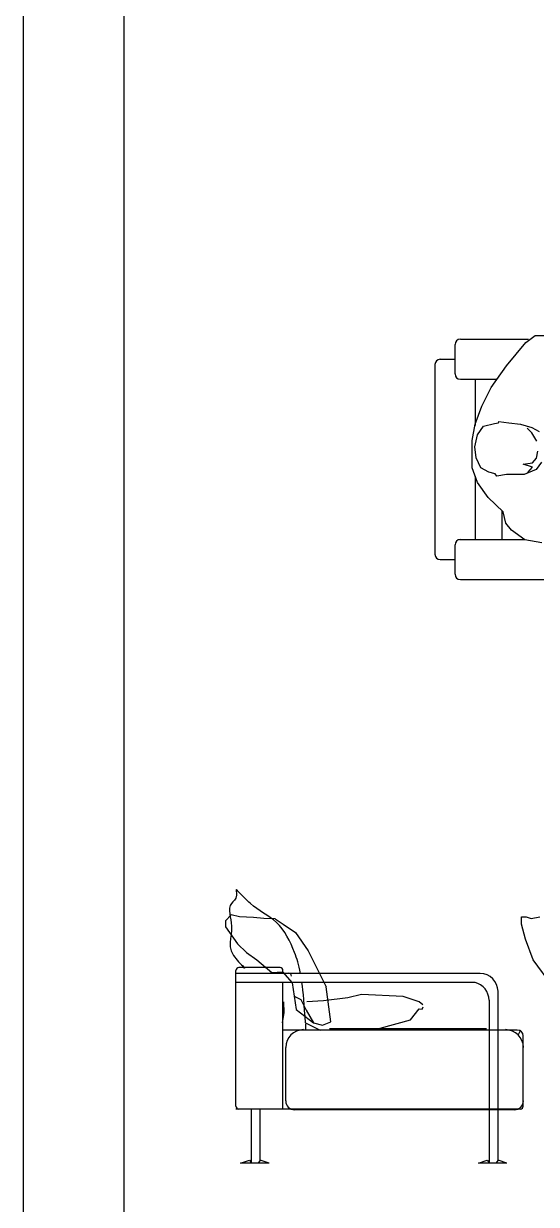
# Model space of a CAD drawing. Header units: inches. Extents: x -0.4 to 42.1, y 14 to 38.8.
# Drawn here: x 21.1 to 22.826, y 20.404 to 24.379 of the extents above; entities that cross this region are included whole.
import ezdxf

# ---------------------------------------------------------------- set-up
doc = ezdxf.new("R2010")
doc.units = ezdxf.units.IN
doc.header["$MEASUREMENT"] = 0
doc.layers.add('02', color=2, linetype='Continuous')
doc.layers.add('kadrbm', color=4, linetype='Continuous')

# ---------------------------------------------------------------- blocks, each defined once
blk = doc.blocks.new('kadrbm')
at = {"layer": 'kadrbm', "color": 4}
blk.add_lwpolyline([(0, 0), (0, 24.7972), (21, 24.7972), (21, 0), (0, 0)], close=True, dxfattribs=at)
blk.add_lwpolyline([(20.6631, 0.3257), (20.6631, 24.4603), (0.3369, 24.4603), (0.3369, 0.3257), (20.6631, 0.3257)], dxfattribs=at)

msp = doc.modelspace()

# ---------------------------------------------------------------- linework, layer by layer
at = {"layer": '02'}
for p, q in [((22.5519, 23.1997, 0.16), (22.5519, 23.2987, 0.16)), ((22.5699, 23.3167, 0.16), (22.7989, 23.3167, 0.16)), ((22.7255, 23.2265, 0.16), (22.7899, 23.3056, 0.16)), ((22.7899, 23.3056, 0.16), (22.8211, 23.3291, 0.16)), ((22.8211, 23.3291, 0.16), (22.8694, 23.3287, 0.16)), ((22.4844, 23.2312, 0.16), (22.4844, 22.5926, 0.16)), ((22.5024, 23.2492, 0.16), (22.5519, 23.2492, 0.16)), ((22.6731, 23.1536, 0.16), (22.7255, 23.2265, 0.16)), ((22.5699, 23.1817, 0.16), (22.6933, 23.1817, 0.16)), ((22.6194, 23.1817, 0.16), (22.6194, 23.0266, 0.16)), ((22.6419, 23.0909, 0.16), (22.6731, 23.1536, 0.16)), ((22.62, 23.0301, 0.16), (22.6419, 23.0909, 0.16)), ((22.61, 22.9755, 0.16), (22.62, 23.0301, 0.16)), ((22.6272, 22.9952, 0.16), (22.6473, 23.0239, 0.16)), ((22.6473, 23.0239, 0.16), (22.6846, 23.0333, 0.16)), ((22.6846, 23.0333, 0.16), (22.6985, 23.0348, 0.16)), ((22.6985, 23.0348, 0.16), (22.6988, 23.0394, 0.16)), ((22.6988, 23.0394, 0.16), (22.7331, 23.0352, 0.16)), ((22.7331, 23.0352, 0.16), (22.7719, 23.0307, 0.16)), ((22.7719, 23.0307, 0.16), (22.8104, 23.0193, 0.16)), ((22.8104, 23.0193, 0.16), (22.835, 23.0064, 0.16)), ((22.618, 22.9543, 0.16), (22.6272, 22.9952, 0.16)), ((22.8109, 23.0011, 0.16), (22.7944, 23.0175, 0.16)), ((22.8268, 22.973, 0.16), (22.8109, 23.0011, 0.16)), ((22.6094, 22.8835, 0.16), (22.61, 22.9755, 0.16)), ((22.6228, 22.9172, 0.16), (22.618, 22.9543, 0.16)), ((22.8256, 22.9167, 0.16), (22.8308, 22.9397, 0.16)), ((22.6393, 22.8841, 0.16), (22.6228, 22.9172, 0.16)), ((22.7816, 22.8959, 0.16), (22.813, 22.9, 0.16)), ((22.813, 22.9, 0.16), (22.8256, 22.9167, 0.16)), ((22.8429, 22.9024, 0.16), (22.8254, 22.8781, 0.16)), ((22.6273, 22.8342, 0.16), (22.6094, 22.8835, 0.16)), ((22.6661, 22.8688, 0.16), (22.6393, 22.8841, 0.16)), ((22.6865, 22.863, 0.16), (22.6661, 22.8688, 0.16)), ((22.693, 22.8558, 0.16), (22.6865, 22.863, 0.16)), ((22.7255, 22.8608, 0.16), (22.693, 22.8558, 0.16)), ((22.7849, 22.8614, 0.16), (22.7255, 22.8608, 0.16)), ((22.8122, 22.8864, 0.16), (22.7816, 22.8959, 0.16)), ((22.8254, 22.8781, 0.16), (22.7849, 22.8614, 0.16)), ((22.7975, 22.8678, 0.16), (22.8122, 22.8864, 0.16)), ((22.6194, 22.856, 0.16), (22.6194, 22.6421, 0.16)), ((22.6635, 22.7838, 0.16), (22.6273, 22.8342, 0.16)), ((22.7137, 22.735, 0.16), (22.6635, 22.7838, 0.16)), ((22.7094, 22.7392, 0.16), (22.7094, 22.6421, 0.16)), ((22.7231, 22.6977, 0.16), (22.7137, 22.735, 0.16)), ((22.7424, 22.6736, 0.16), (22.7231, 22.6977, 0.16)), ((22.7866, 22.6412, 0.16), (22.7424, 22.6736, 0.16)), ((22.5519, 22.5251, 0.16), (22.5519, 22.6241, 0.16)), ((22.5665, 22.6421, 0.16), (22.7853, 22.6421, 0.16)), ((22.8436, 22.631, 0.16), (22.7866, 22.6412, 0.16)), ((22.5024, 22.5746, 0.16), (22.5519, 22.5746, 0.16)), ((22.5699, 22.5071, 0.16), (23.1864, 22.5071, 0.16)), ((21.7981, 21.379), (21.7796, 21.3589)), ((21.7796, 21.3589), (21.7796, 21.3378)), ((21.8267, 21.3719), (21.7981, 21.379)), ((21.8732, 21.3701), (21.8267, 21.3719)), ((21.9079, 21.3665), (21.8732, 21.3701)), ((21.9462, 21.3646), (21.9079, 21.3665)), ((21.9462, 21.3646), (21.9736, 21.3474)), ((22.7761, 21.3723), (22.7915, 21.3723)), ((22.7761, 21.3472), (22.7761, 21.3723)), ((22.7915, 21.3723), (22.8082, 21.3667)), ((22.8082, 21.3667), (22.8375, 21.3723)), ((21.7796, 21.3378), (21.8198, 21.2804)), ((21.9736, 21.3474), (22.0153, 21.3187)), ((22.0153, 21.3187), (22.0574, 21.2574)), ((22.7887, 21.2971), (22.7761, 21.3472)), ((21.8198, 21.2804), (21.8505, 21.2517)), ((22.8152, 21.2274), (22.7887, 21.2971)), ((21.8505, 21.2517), (21.8849, 21.2268)), ((22.0574, 21.2574), (22.1185, 21.1362)), ((21.8142, 20.7348), (21.8142, 21.1911)), ((21.9628, 21.2011), (21.8242, 21.2011)), ((21.8849, 21.2268), (21.9356, 21.1848)), ((21.9728, 21.1811), (21.9728, 21.1911)), ((22.8808, 21.1377), (22.8152, 21.2274)), ((22.6366, 21.1811), (21.8142, 21.1811)), ((22.6193, 21.1511), (21.8142, 21.1511)), ((21.9356, 21.1848), (21.971, 21.1865)), ((21.971, 21.1865), (22.0039, 21.15)), ((21.9728, 20.7248), (21.9728, 21.1511)), ((22.0039, 21.15), (22.017, 21.0601)), ((22.1339, 21.0183), (22.1185, 21.1362)), ((22.6966, 20.5517), (22.6966, 21.1211)), ((21.9751, 21.0851), (21.9762, 21.0495)), ((22.0105, 21.1051), (22.0324, 21.0933)), ((22.0324, 21.0933), (22.0503, 21.0572)), ((22.109, 21.0894), (22.0527, 21.0851)), ((22.1914, 21.0992), (22.109, 21.0894)), ((22.2369, 21.1099), (22.1914, 21.0992)), ((22.3769, 21.1038), (22.2369, 21.1099)), ((22.4314, 21.0857), (22.3769, 21.1038)), ((22.4434, 21.0761), (22.4314, 21.0857)), ((22.6666, 21.0911), (22.6666, 20.542)), ((21.9762, 21.0495), (21.9706, 21.0148)), ((22.017, 21.0601), (22.0752, 21.0151)), ((22.0503, 21.0572), (22.0752, 21.0151)), ((22.4024, 21.0254), (22.4314, 21.0616)), ((22.4314, 21.0616), (22.441, 21.0604)), ((22.441, 21.0604), (22.4446, 21.0689)), ((22.0482, 21.0148), (22.0985, 20.9908)), ((22.0502, 20.9908), (22.0495, 21.0111)), ((22.0752, 21.0151), (22.1058, 21.0074)), ((22.0985, 20.9908), (22.2996, 20.9965)), ((22.1058, 21.0074), (22.1339, 21.0183)), ((22.6578, 20.9943), (22.1297, 20.9943)), ((22.2996, 20.9965), (22.4024, 21.0254)), ((22.7614, 20.9908), (21.9726, 20.9908)), ((22.7717, 20.9908), (22.7643, 20.9745)), ((22.7814, 20.7348), (22.7814, 20.9708)), ((21.9819, 20.752), (21.9819, 20.932)), ((22.7714, 20.7248), (21.8142, 20.7248)), ((21.8661, 20.7248), (21.8661, 20.542)), ((21.8961, 20.5517), (21.8961, 20.7248)), ((22.7519, 20.722), (22.0119, 20.722)), ((21.8301, 20.542), (21.8601, 20.553)), ((21.9261, 20.542), (21.8301, 20.542)), ((21.8601, 20.553), (21.8672, 20.542)), ((21.8961, 20.553), (21.889, 20.542)), ((21.9261, 20.542), (21.8961, 20.553)), ((22.6306, 20.542), (22.6606, 20.553)), ((22.7266, 20.542), (22.6306, 20.542)), ((22.6606, 20.553), (22.6677, 20.542)), ((22.6966, 20.553), (22.6895, 20.542)), ((22.7266, 20.542), (22.6966, 20.553))]:
    msp.add_line(p, q, dxfattribs=at)
for centre, radius, start, end in [((22.5699, 23.2987, 0.16), 0.018, 90, 180), ((22.5024, 23.2312, 0.16), 0.018, 90, 180), ((22.5699, 23.1997, 0.16), 0.018, 180, 270), ((22.5699, 22.6241, 0.16), 0.018, 90, 180), ((22.5024, 22.5926, 0.16), 0.018, 180, 270), ((22.5699, 22.5251, 0.16), 0.018, 180, 270), ((21.8242, 21.1911), 0.01, 90, 180), ((21.9628, 21.1911), 0.01, 0, 90), ((21.9917, 21.1722), 0.01, 0, 90), ((22.603, 21.0896), 0.0636, 1.3334, 75.1995), ((22.6366, 21.1211), 0.06, 0, 90), ((22.0419, 20.932), 0.06, 90, 180), ((22.7219, 20.932), 0.06, 0, 90), ((22.7614, 20.9708), 0.02, 0, 90), ((21.8242, 20.7348), 0.01, 180, 270), ((22.0119, 20.752), 0.03, 180, 270), ((22.7519, 20.752), 0.03, 270, 0), ((22.7714, 20.7348), 0.01, 270, 0)]:
    msp.add_arc(centre, radius, start, end, dxfattribs=at)
msp.add_open_spline([(22.0318, 21.1811), (22.0261, 21.2115), (22.0071, 21.2693), (21.9619, 21.3601), (21.8741, 21.3997), (21.8361, 21.4441), (21.8211, 21.4583), (21.8119, 21.4693), (21.8221, 21.4327), (21.7795, 21.4127), (21.8179, 21.3189), (21.7707, 21.2623), (21.8527, 21.1932), (21.8378, 21.2018), (21.835, 21.2034)], degree=3, knots=[125.312894, 125.312894, 125.312894, 125.312894, 187.962509, 306.369801, 414.33234, 467.661999, 474.326626, 480.993419, 499.840527, 532.288857, 608.412159, 725.382967, 760.417902, 768.482217, 768.482217, 768.482217, 768.482217], dxfattribs=at)
msp.add_open_spline([(22.0482, 21.0148), (22.0449, 21.0751), (22.0411, 21.1183), (22.0366, 21.1511)], degree=3, dxfattribs=at)

# ---------------------------------------------------------------- block references
at = {"layer": 'kadrbm'}
msp.add_blockref('kadrbm', (21.0999, 13.9716), dxfattribs=at)

doc.saveas('drawing.dxf')
